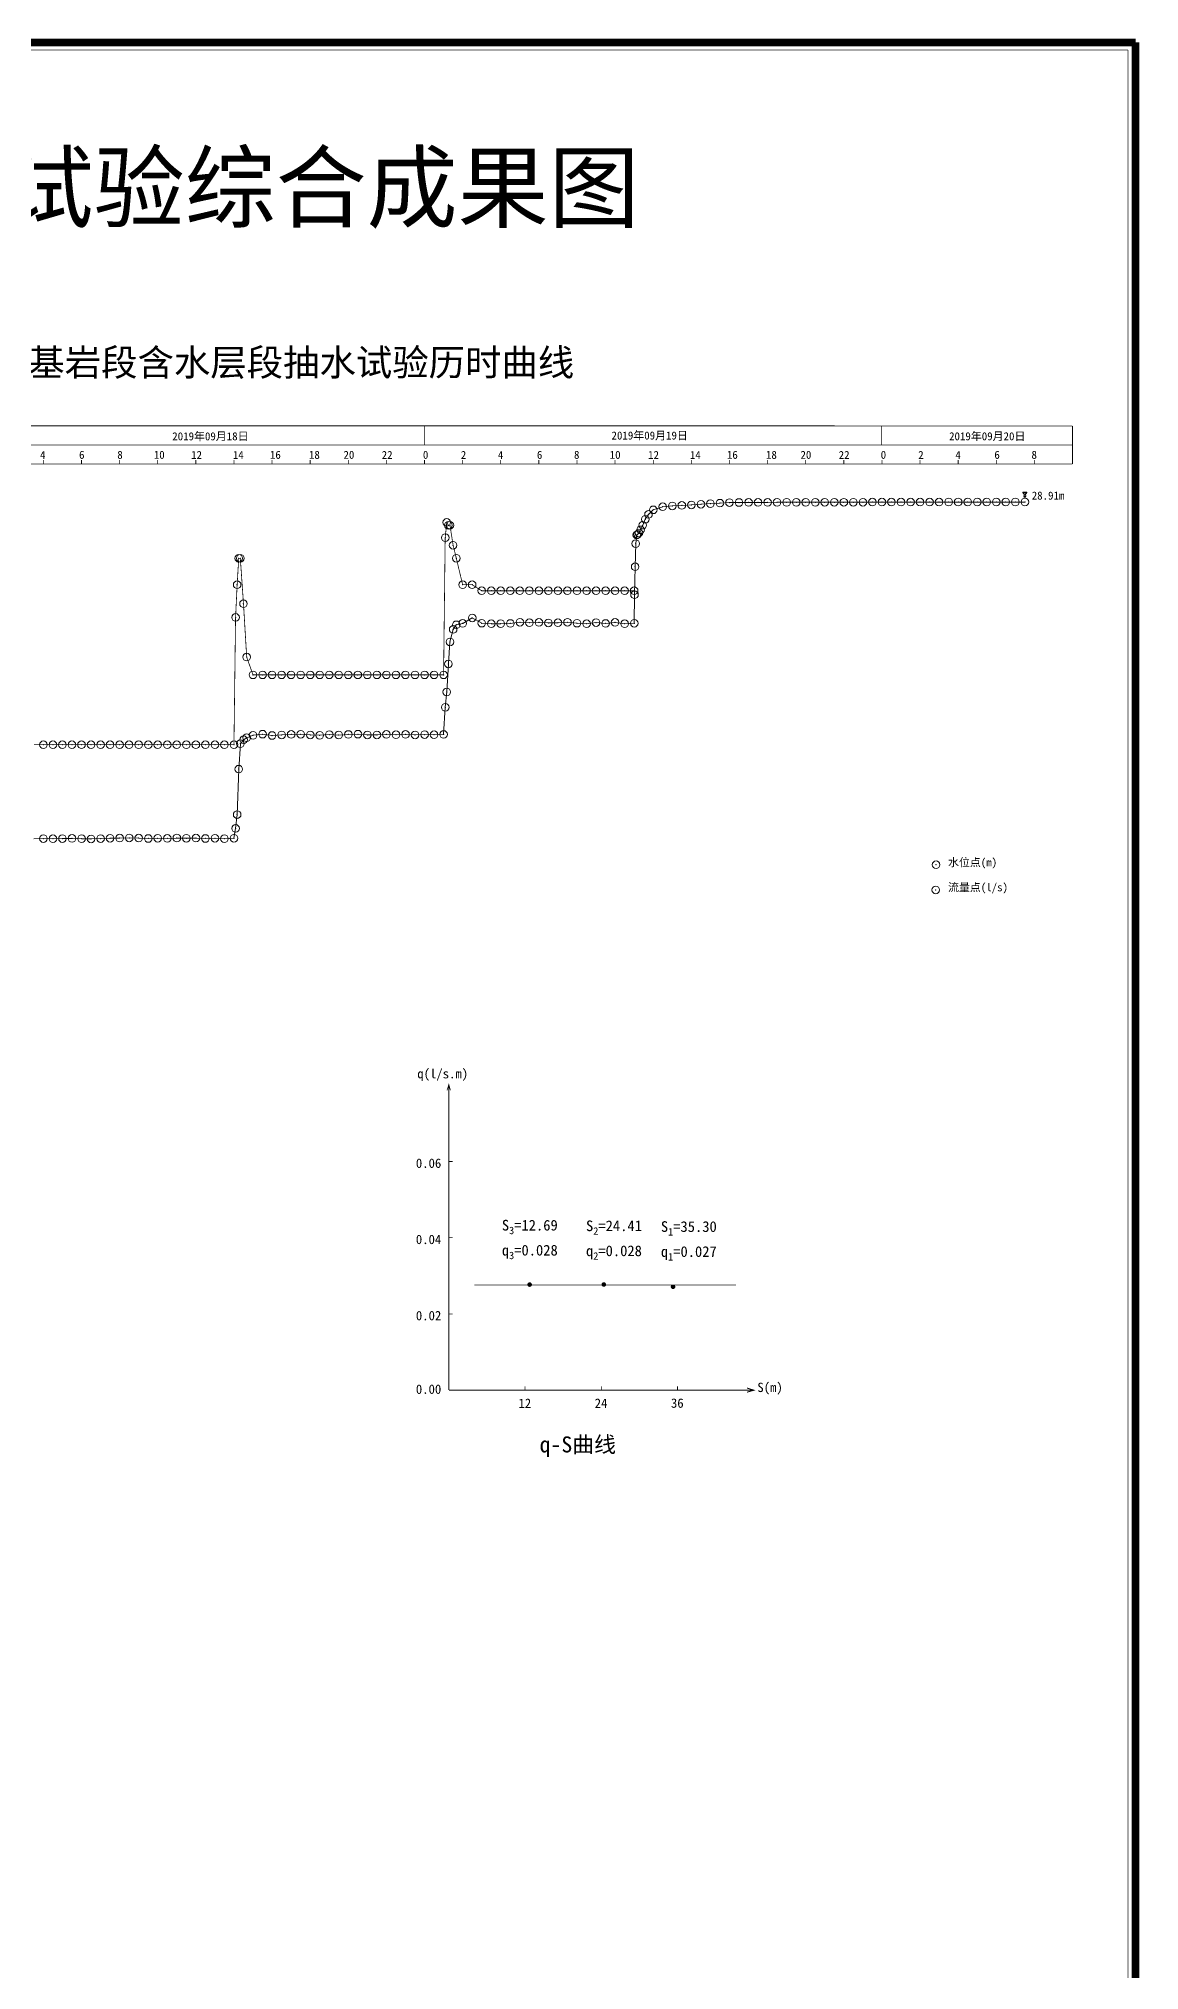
# Model space of a CAD drawing. Header units: millimetres. Extents: x -182 to 395, y -757 to 122.
# Drawn here: x 106 to 395, y -385 to 122 of the extents above; entities that cross this region are included whole.
import ezdxf

# ---------------------------------------------------------------- set-up
doc = ezdxf.new("R2010")
doc.units = ezdxf.units.MM
doc.header["$PDMODE"] = 32
doc.header["$PDSIZE"] = 2
for name, color, linetype in [('Q-S曲线WL', 7, 'Continuous'), ('Q-S曲线WT', 7, 'Continuous'), ('图框WL', 7, 'Continuous'), ('图框WT', 7, 'Continuous'), ('标尺WL', 7, 'Continuous'), ('标尺WT', 7, 'Continuous'), ('水位点WT', 7, 'Continuous'), ('水位线WL', 7, 'Continuous'), ('流量线WL', 7, 'Continuous')]:
    doc.layers.add(name, color=color, linetype=linetype)
doc.styles.get("Standard").update_dxf_attribs({"font": ''})
doc.styles.get('Standard').set_extended_font_data('SimSun')

# ---------------------------------------------------------------- blocks, each defined once
blk = doc.blocks.new('449')
at = {"color": 18, "true_color": 0x000000}
for points in [[(0, 0), (0.857143, 0), (0.428571, -0.571429), (0, 0)], [(0.142857, -0.785714), (0.714286, -0.785714)], [(0.214286, -1), (0.642857, -1)]]:
    blk.add_lwpolyline(points, dxfattribs=at)
blk = doc.blocks.new('186')
at = {"true_color": 0x000000}
for points in [[(0.491561, -0.011163), (0.489734, 0.031376), (0.48274, 0.081983), (0.470579, 0.131602), (0.453381, 0.179708), (0.431328, 0.225791), (0.409409, 0.262294), (0.384441, 0.296784), (0.350715, 0.335157), (0.319717, 0.364347), (0.279387, 0.395708), (0.236047, 0.422755), (0.190155, 0.445203), (0.150313, 0.460223), (0.101024, 0.473657), (0.050614, 0.481952), (-0.000382, 0.48502), (-0.042936, 0.483558), (-0.0936, 0.476998), (-0.143322, 0.465264), (-0.191574, 0.448479), (-0.230291, 0.430761), (-0.274534, 0.405218), (-0.315916, 0.37526), (-0.353999, 0.341207), (-0.388378, 0.303418), (-0.418689, 0.262294), (-0.444612, 0.218272), (-0.462662, 0.179709), (-0.47986, 0.131603), (-0.49202, 0.081984), (-0.499015, 0.031378), (-0.500842, -0.011162), (-0.499015, -0.053701), (-0.492021, -0.104307), (-0.479861, -0.153926), (-0.462663, -0.202032), (-0.44061, -0.248115), (-0.418691, -0.284618), (-0.38838, -0.325742), (-0.354001, -0.363531), (-0.322507, -0.392184), (-0.281645, -0.422848), (-0.237847, -0.449148), (-0.191578, -0.470805), (-0.151484, -0.485139), (-0.101972, -0.497725), (-0.051427, -0.505154), (-0.000387, -0.507346), (0.042135, -0.505155), (0.09268, -0.497727), (0.142193, -0.485142), (0.190149, -0.467532), (0.236041, -0.445085), (0.279381, -0.418038), (0.319711, -0.386679), (0.35071, -0.357489), (0.384436, -0.319116), (0.414038, -0.277479), (0.439201, -0.233019), (0.456587, -0.194152), (0.472958, -0.145758), (0.482738, -0.104318), (0.489733, -0.053712), (0.491561, -0.011173)], [(0.432591, -0.008925), (0.430521, -0.051457), (0.42433, -0.093587), (0.414077, -0.134916), (0.39986, -0.175055), (0.381812, -0.213623), (0.360103, -0.250256), (0.329513, -0.291176), (0.300521, -0.322364), (0.268637, -0.350589), (0.234163, -0.375584), (0.197425, -0.397114), (0.158769, -0.414974), (0.118562, -0.428996), (0.077183, -0.439047), (0.035024, -0.445033), (-0.007518, -0.446896), (-0.050039, -0.444619), (-0.092138, -0.438223), (-0.133417, -0.42777), (-0.173486, -0.413357), (-0.211966, -0.395122), (-0.248493, -0.373236), (-0.282723, -0.347906), (-0.31433, -0.319372), (-0.343018, -0.287903), (-0.368513, -0.253797), (-0.390577, -0.217377), (-0.408999, -0.178986), (-0.423606, -0.138987), (-0.43426, -0.09776), (-0.44086, -0.055692), (-0.443343, -0.013182), (-0.441687, 0.029368), (-0.435906, 0.071556), (-0.426056, 0.112983), (-0.41223, 0.153258), (-0.394558, 0.191999), (-0.373207, 0.228842), (-0.348379, 0.263437), (-0.320309, 0.295458), (-0.289262, 0.324601), (-0.255532, 0.350592), (-0.211965, 0.377276), (-0.173485, 0.395511), (-0.133416, 0.409923), (-0.092137, 0.420377), (-0.050037, 0.426772), (-0.007516, 0.429049), (0.035025, 0.427186), (0.077185, 0.4212), (0.118563, 0.411149), (0.158771, 0.397127), (0.197426, 0.379266), (0.234164, 0.357736), (0.268638, 0.332741), (0.300522, 0.304515), (0.329514, 0.273327), (0.355341, 0.239471), (0.377757, 0.203267), (0.396552, 0.165057), (0.411548, 0.125203), (0.422602, 0.084081), (0.429611, 0.042079), (0.432591, -0.008923)]]:
    blk.add_hatch(color=18, dxfattribs=at).paths.add_polyline_path(points)

msp = doc.modelspace()

# ---------------------------------------------------------------- linework, layer by layer
at = {"layer": 'Q-S曲线WL'}
for points, const_width in [([(213.37, -154.4), (213.87, -152.88), (214.28, -154.4)], 0.2), ([(213.87, -153.06), (213.87, -233.06)], 0.2), ([(213.87, -173.06), (214.87, -173.06)], 0.2), ([(213.87, -193.06), (214.87, -193.06)], 0.2), ([(220.58, -205.45), (289.24, -205.45)], 0.2), ([(213.87, -213.06), (214.87, -213.06)], 0.2), ([(213.87, -233.06), (293.87, -233.06)], 0.2), ([(213.87, -233.06), (214.87, -233.06)], 0.2), ([(233.87, -233.06), (233.87, -232.06)], 0.2), ([(253.87, -233.06), (253.87, -232.06)], 0.2), ([(273.87, -233.06), (273.87, -232.06)], 0.2), ([(292.08, -233.59), (293.91, -233.08), (292.08, -232.49)], 0.25)]:
    msp.add_lwpolyline(points, dxfattribs=dict(at, const_width=const_width))
at = {"layer": '图框WL'}
for points, const_width in [([(-180.64, -756.11), (-180.64, 120.64), (-180.64, 120.64), (394.04, 120.64)], 2), ([(-178.64, -754.11), (-178.64, 118.64), (-178.64, 118.64), (392.04, 118.64)], 0.2), ([(392.04, 118.64), (392.04, -754.11)], 0.2), ([(394.04, -756.11), (394.04, 120.64)], 2)]:
    msp.add_lwpolyline(points, dxfattribs=dict(at, const_width=const_width))
at = {"layer": '标尺WL', "const_width": 0.2}
for points in [[(-10.01, 20.02), (299.99, 20.02), (377.49, 19.97)], [(207.52, 15.02), (207.52, 20.02)], [(327.44, 20.02), (327.44, 15.02)], [(377.49, 10.02), (377.49, 20.02)], [(377.49, 15.02), (-10.01, 15.02)], [(107.49, 11.02), (107.49, 10.02)], [(117.49, 11.02), (117.49, 10.02)], [(127.49, 11.02), (127.49, 10.02)], [(137.49, 11.02), (137.49, 10.02)], [(147.49, 11.02), (147.49, 10.02)], [(157.49, 11.02), (157.49, 10.02)], [(167.49, 11.02), (167.49, 10.02)], [(177.49, 11.02), (177.49, 10.02)], [(187.49, 11.02), (187.49, 10.02)], [(197.49, 11.02), (197.49, 10.02)], [(207.49, 11.02), (207.49, 10.02)], [(217.49, 11.02), (217.49, 10.02)], [(227.49, 11.02), (227.49, 10.02)], [(237.49, 11.02), (237.49, 10.02)], [(247.49, 11.02), (247.49, 10.02)], [(257.49, 11.02), (257.49, 10.02)], [(267.49, 11.02), (267.49, 10.02)], [(277.49, 11.02), (277.49, 10.02)], [(287.49, 11.02), (287.49, 10.02)], [(297.49, 11.02), (297.49, 10.02)], [(307.49, 11.02), (307.49, 10.02)], [(317.49, 11.02), (317.49, 10.02)], [(327.49, 11.02), (327.49, 10.02)], [(337.49, 10.02), (337.49, 11.02)], [(347.49, 10.02), (347.49, 11.02)], [(357.49, 10.02), (357.49, 11.02)], [(367.49, 10.02), (367.49, 11.02)], [(-10.01, 10.02), (377.49, 10.02)]]:
    msp.add_lwpolyline(points, dxfattribs=at)
at = {"layer": '水位点WT', "color": 5, "lineweight": 20}
for p in [(272.5, -1), (275, -0.85), (277.5, -0.72), (280, -0.55), (282.5, -0.4), (285, -0.27), (287.5, -0.12), (290, -0.1), (292.5, -0.07), (295, -0.07), (297.5, -0.07), (300, -0.05), (302.5, -0.05), (305, -0.05), (307.5, -0.05), (310, -0.05), (312.5, -0.02), (315, -0.02), (317.5, -0.02), (320, -0.02), (322.5, -0.02), (325, 0), (327.5, 0), (330, 0), (332.5, 0), (335, 0), (337.5, 0), (340, 0), (342.5, 0), (345, 0.03), (347.5, 0.03), (350, 0.03), (352.5, 0.03), (355, 0.03), (357.5, 0.03), (360, 0.03), (362.5, 0.03), (365, 0.03), (264.75, -6.05), (265.42, -4.5), (266.25, -3.23), (267.5, -2.02), (270, -1.2), (262.92, -10.9), (263.17, -8.6), (263.42, -8.45), (263.75, -8.07), (264.17, -7.27), (262.75, -16.95), (262.58, -24.32), (220, -30.4), (215, -33.42), (215.83, -32.2), (217.5, -31.82), (222.5, -31.77), (225, -31.93), (227.5, -31.9), (230, -31.85), (232.5, -31.52), (235, -31.65), (237.5, -31.57), (240, -31.7), (242.5, -31.65), (245, -31.52), (247.5, -31.77), (250, -31.93), (252.5, -31.62), (255, -31.85), (257.5, -31.57), (260, -31.93), (262.5, -31.8), (214.17, -36.7), (213.75, -42.45), (213.33, -49.83), (212.92, -53.85), (160.83, -61.83), (162.5, -61.2), (165, -60.9), (167.5, -61.25), (170, -61.08), (172.5, -60.95), (175, -60.92), (177.5, -61.1), (180, -61.2), (182.5, -61), (185, -61.12), (187.5, -60.98), (190, -60.9), (192.5, -61.1), (195, -61.08), (197.5, -60.95), (200, -61.05), (202.5, -60.95), (205, -61.1), (207.5, -61), (210, -61.05), (212.5, -60.98), (159.17, -63.42), (160, -62.35), (158.75, -70.08), (158.33, -82), (157.92, -85.65), (107.5, -88.3), (110, -88.35), (112.5, -88.3), (115, -88.25), (117.5, -88.33), (120, -88.38), (122.5, -88.3), (125, -88.2), (127.5, -88.17), (130, -88.12), (132.5, -88.17), (135, -88.28), (137.5, -88.2), (140, -88.25), (142.5, -88.15), (145, -88.22), (147.5, -88.17), (150, -88.28), (152.5, -88.2), (155, -88.33), (157.5, -88.2)]:
    msp.add_point(p, dxfattribs=at)
at = {"layer": '水位线WL', "color": 5, "lineweight": 20}
msp.add_lwpolyline([(105, -88.38), (107.5, -88.3), (110, -88.35), (112.5, -88.3), (115, -88.25), (117.5, -88.33), (120, -88.38), (122.5, -88.3), (125, -88.2), (127.5, -88.17), (130, -88.12), (132.5, -88.17), (135, -88.28), (137.5, -88.2), (140, -88.25), (142.5, -88.15), (145, -88.22), (147.5, -88.17), (150, -88.28), (152.5, -88.2), (155, -88.33), (157.5, -88.2), (157.92, -85.65), (158.33, -82), (158.75, -70.08), (159.17, -63.42), (160, -62.35), (160.83, -61.83), (162.5, -61.2), (165, -60.9), (167.5, -61.25), (170, -61.08), (172.5, -60.95), (175, -60.92), (177.5, -61.1), (180, -61.2), (182.5, -61), (185, -61.12), (187.5, -60.98), (190, -60.9), (192.5, -61.1), (195, -61.08), (197.5, -60.95), (200, -61.05), (202.5, -60.95), (205, -61.1), (207.5, -61), (210, -61.05), (212.5, -60.98), (212.92, -53.85), (213.33, -49.83), (213.75, -42.45), (214.17, -36.7), (215, -33.42), (215.83, -32.2), (217.5, -31.82), (220, -30.4), (222.5, -31.77), (225, -31.93), (227.5, -31.9), (230, -31.85), (232.5, -31.52), (235, -31.65), (237.5, -31.57), (240, -31.7), (242.5, -31.65), (245, -31.52), (247.5, -31.77), (250, -31.93), (252.5, -31.62), (255, -31.85), (257.5, -31.57), (260, -31.93), (262.5, -31.8), (262.58, -24.32), (262.75, -16.95), (262.92, -10.9), (263.17, -8.6), (263.42, -8.45), (263.75, -8.07), (264.17, -7.27), (264.75, -6.05), (265.42, -4.5), (266.25, -3.23), (267.5, -2.02), (270, -1.2), (272.5, -1), (275, -0.85), (277.5, -0.72), (280, -0.55), (282.5, -0.4), (285, -0.27), (287.5, -0.12), (290, -0.1), (292.5, -0.07), (295, -0.07), (297.5, -0.07), (300, -0.05), (302.5, -0.05), (305, -0.05), (307.5, -0.05), (310, -0.05), (312.5, -0.02), (315, -0.02), (317.5, -0.02), (320, -0.02), (322.5, -0.02), (325, 0), (327.5, 0), (330, 0), (332.5, 0), (335, 0), (337.5, 0), (340, 0), (342.5, 0), (345, 0.03), (347.5, 0.03), (350, 0.03), (352.5, 0.03), (355, 0.03), (357.5, 0.03), (360, 0.03), (362.5, 0.03), (365, 0.03)], dxfattribs=at)
at = {"layer": '流量线WL', "color": 4, "lineweight": 20, "const_width": 0.2}
msp.add_lwpolyline([(104.99, -63.67), (107.49, -63.67), (109.99, -63.67), (112.49, -63.67), (114.99, -63.67), (117.49, -63.67), (119.99, -63.67), (122.49, -63.67), (124.99, -63.67), (127.49, -63.67), (129.99, -63.67), (132.49, -63.67), (134.99, -63.67), (137.49, -63.67), (139.99, -63.67), (142.49, -63.67), (144.99, -63.67), (147.49, -63.67), (149.99, -63.67), (152.49, -63.67), (154.99, -63.67), (157.49, -63.67), (157.91, -30.27), (158.33, -21.67), (158.74, -14.73), (159.16, -14.73), (159.99, -26.67), (160.83, -40.67), (162.49, -45.33), (164.99, -45.33), (167.49, -45.33), (169.99, -45.33), (172.49, -45.33), (174.99, -45.33), (177.49, -45.33), (179.99, -45.33), (182.49, -45.33), (184.99, -45.33), (187.49, -45.33), (189.99, -45.33), (192.49, -45.33), (194.99, -45.33), (197.49, -45.33), (199.99, -45.33), (202.49, -45.33), (204.99, -45.33), (207.49, -45.33), (209.99, -45.33), (212.49, -45.33), (212.91, -9.33), (213.33, -5.33), (213.74, -6.07), (214.16, -6.07), (214.99, -11.33), (215.83, -14.73), (217.49, -21.67), (219.99, -21.67), (222.49, -23.27), (224.99, -23.27), (227.49, -23.27), (229.99, -23.27), (232.49, -23.27), (234.99, -23.27), (237.49, -23.27), (239.99, -23.27), (242.49, -23.27), (244.99, -23.27), (247.49, -23.27), (249.99, -23.27), (252.49, -23.27), (254.99, -23.27), (257.49, -23.27), (259.99, -23.27), (262.49, -23.27)], dxfattribs=at)
at = {"layer": '流量线WL', "color": 4, "lineweight": 20}
for p in [(213.33, -5.33), (213.74, -6.07), (214.16, -6.07), (212.91, -9.33), (158.74, -14.73), (159.16, -14.73), (214.99, -11.33), (215.83, -14.73), (158.33, -21.67), (217.49, -21.67), (219.99, -21.67), (222.49, -23.27), (224.99, -23.27), (227.49, -23.27), (229.99, -23.27), (232.49, -23.27), (234.99, -23.27), (237.49, -23.27), (239.99, -23.27), (242.49, -23.27), (244.99, -23.27), (247.49, -23.27), (249.99, -23.27), (252.49, -23.27), (254.99, -23.27), (257.49, -23.27), (259.99, -23.27), (262.49, -23.27), (157.91, -30.27), (159.99, -26.67), (160.83, -40.67), (162.49, -45.33), (164.99, -45.33), (167.49, -45.33), (169.99, -45.33), (172.49, -45.33), (174.99, -45.33), (177.49, -45.33), (179.99, -45.33), (182.49, -45.33), (184.99, -45.33), (187.49, -45.33), (189.99, -45.33), (192.49, -45.33), (194.99, -45.33), (197.49, -45.33), (199.99, -45.33), (202.49, -45.33), (204.99, -45.33), (207.49, -45.33), (209.99, -45.33), (212.49, -45.33), (107.49, -63.67), (109.99, -63.67), (112.49, -63.67), (114.99, -63.67), (117.49, -63.67), (119.99, -63.67), (122.49, -63.67), (124.99, -63.67), (127.49, -63.67), (129.99, -63.67), (132.49, -63.67), (134.99, -63.67), (137.49, -63.67), (139.99, -63.67), (142.49, -63.67), (144.99, -63.67), (147.49, -63.67), (149.99, -63.67), (152.49, -63.67), (154.99, -63.67), (157.49, -63.67), (341.61, -101.77)]:
    msp.add_point(p, dxfattribs=at)
at = {"layer": '流量线WL', "color": 5, "lineweight": 20}
msp.add_point((341.72, -95.17), dxfattribs=at)

# ---------------------------------------------------------------- block references
at = {"layer": 'Q-S曲线WT', "color": 170, "xscale": 1.2, "yscale": 1.2}
for p in [(235.07, -205.34), (254.53, -205.32), (272.69, -205.92)]:
    msp.add_blockref('186', p, dxfattribs=at)
at = {"layer": '标尺WT', "color": 5, "xscale": 1.2, "yscale": 1.2}
msp.add_blockref('449', (364.46, 2.58), dxfattribs=at)

# ---------------------------------------------------------------- texts
at = {"layer": 'Q-S曲线WT', "attachment_point": 7}
for s, insert, char_height, width in [('q(l/s.m)', (205.59, -151.93), 2.45, 20.72), ('\\A1;0.06', (205.22, -174.76), 2.45, 10.36), ('\\A1;0.04', (205.22, -194.76), 2.45, 10.36), ('\\A1;S{\\H0.7x;\\S^ 3;}=12.69', (227.78, -192.12), 2.8, 31.08), ('\\A1;S{\\H0.7x;\\S^ 2;}=24.41', (249.86, -192.28), 2.8, 31.08), ('\\A1;S{\\H0.7x;\\S^ 1;}=35.30', (269.5, -192.48), 2.8, 31.08), ('\\A1;q{\\H0.7x;\\S^ 3;}=0.028', (227.78, -198.68), 2.8, 31.08), ('\\A1;q{\\H0.7x;\\S^ 2;}=0.028', (249.86, -198.84), 2.8, 31.08), ('\\A1;q{\\H0.7x;\\S^ 1;}=0.027', (269.5, -199.04), 2.8, 31.08), ('\\A1;0.02', (205.22, -214.76), 2.45, 10.36), ('\\A1;0.00', (205.22, -234.07), 2.45, 10.36), ('\\A1;S(m)', (294.81, -234.21), 2.45, 10.36), ('\\A1;12', (232.14, -237.72), 2.45, 5.18), ('\\A1;24', (252.14, -237.72), 2.45, 5.18), ('\\A1;36', (272.14, -237.72), 2.45, 5.18), ('\\A1;q-S曲线', (237.68, -250.61), 4.2, 44.1)]:
    msp.add_mtext(s, dxfattribs=dict(at, insert=insert, char_height=char_height, width=width))
at = {"layer": '图框WT', "insert": (-58.26, 71.78), "char_height": 17.5, "width": 542.5, "attachment_point": 7}
msp.add_mtext('\\A1;SW1号钻孔抽水试验综合成果图', dxfattribs=at)
at = {"layer": '标尺WT', "attachment_point": 7}
for s, insert, char_height, width in [('\\A1; 2{\\H0.7x;\\S-2^ ;}煤顶板基岩段含水层段抽水试验历时曲线', (58.71, 32.31), 7, 294), ('\\A1;2019年09月18日', (141.3, 15.99), 2.1, 29.4), ('\\A1;2019年09月19日', (256.55, 16.19), 2.1, 29.4), ('\\A1;2019年09月20日', (345.11, 16), 2.1, 29.4), ('\\A1;4', (106.62, 11.33), 2.1, 2.1), ('\\A1;6', (116.85, 11.33), 2.1, 2.1), ('\\A1;8', (126.88, 11.33), 2.1, 4.2), ('\\A1;10', (136.46, 11.33), 2.1, 4.2), ('\\A1;12', (146.25, 11.33), 2.1, 4.2), ('\\A1;14', (157.19, 11.33), 2.1, 2.1), ('\\A1;16', (166.93, 11.33), 2.1, 2.1), ('\\A1;18', (177.16, 11.33), 2.1, 2.1), ('\\A1;20', (186.22, 11.33), 2.1, 4.2), ('\\A1;22', (196.25, 11.33), 2.1, 4.2), ('\\A1;0', (207.06, 11.33), 2.1, 4.2), ('\\A1;2', (217, 11.33), 2.1, 2.1), ('\\A1;4', (226.73, 11.33), 2.1, 2.1), ('\\A1;6', (236.97, 11.33), 2.1, 2.1), ('\\A1;8', (246.7, 11.33), 2.1, 4.2), ('\\A1;10', (256.07, 11.33), 2.1, 4.2), ('\\A1;12', (266.15, 11.33), 2.1, 4.2), ('\\A1;14', (277.1, 11.33), 2.1, 2.1), ('\\A1;16', (286.83, 11.33), 2.1, 2.1), ('\\A1;18', (297.07, 11.33), 2.1, 2.1), ('\\A1;20', (306.12, 11.33), 2.1, 4.2), ('\\A1;22', (316.15, 11.33), 2.1, 4.2), ('\\A1;0', (327.17, 11.33), 2.1, 4.2), ('\\A1;2', (337.03, 11.33), 2.1, 2.1), ('\\A1;4', (346.77, 11.33), 2.1, 2.1), ('\\A1;6', (357, 11.33), 2.1, 2.1), ('\\A1;8', (366.74, 11.33), 2.1, 4.2), ('\\A1;水位点(m)', (344.84, -96.15), 2.1, 18.9), ('流量点(l/s)', (344.84, -102.69), 2.1, 23.1)]:
    msp.add_mtext(s, dxfattribs=dict(at, insert=insert, char_height=char_height, width=width))
at = {"layer": '标尺WT', "color": 5, "insert": (366.8, 0.63), "char_height": 2.1, "width": 12.6, "attachment_point": 7}
msp.add_mtext('\\A1;28.91m', dxfattribs=at)

doc.saveas('drawing.dxf')
